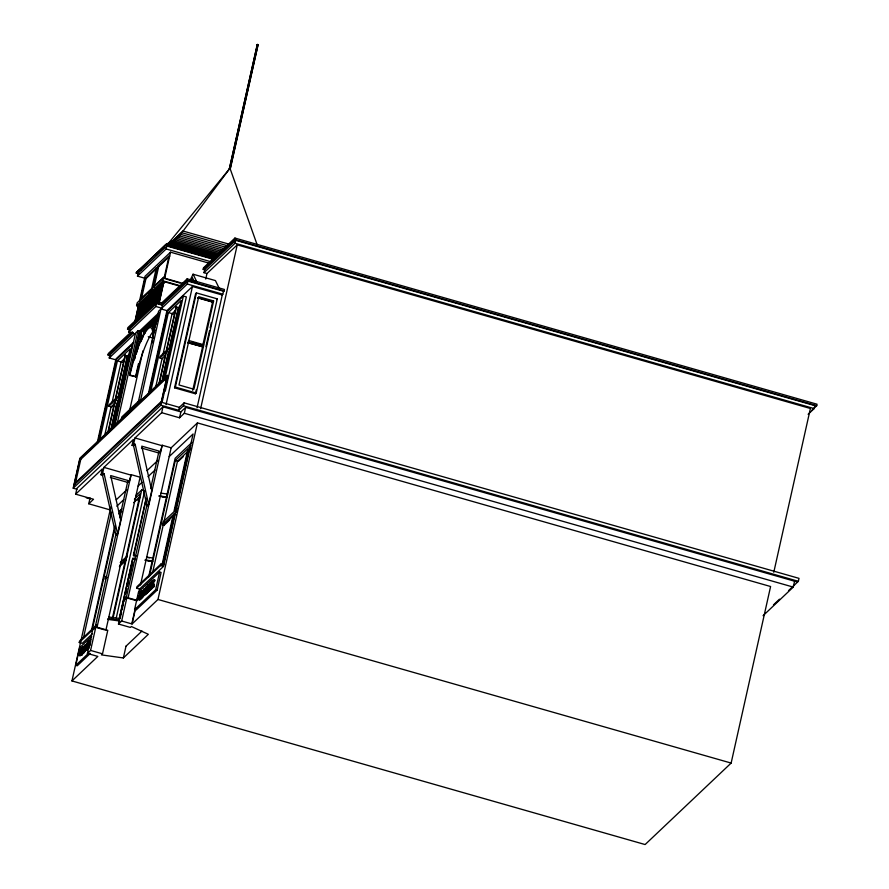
<?xml version="1.0" encoding="UTF-8"?>
<svg xmlns="http://www.w3.org/2000/svg" width="889" height="889" viewBox="0 0 889 889"><rect width="100%" height="100%" fill="white"/><g stroke="black" fill="none" stroke-linecap="round" stroke-linejoin="round"><path stroke-width="1.33" d="M82.355 653.193L83.344 646.503L82.466 647.192L80.788 654.682L82.032 651.159L82.01 653.526L83.399 653.493L82.01 653.526M142.662 594.53L142.407 597.608L141.007 597.641L142.262 590.607L141.462 591.307L139.784 598.797L141.107 598.842L141.762 595.863L140.729 595.563L139.784 598.797M148.307 588.162L148.296 590.741L149.419 590.963C149.341 587.051 148.563 593.596 146.729 592.23L148.396 584.74L149.196 584.04L148.307 588.162L149.341 588.462L149.341 591.041M141.007 597.641L141.029 595.274L142.073 595.574L142.051 597.941M150.374 589.451L149.074 589.396L150.374 589.451L148.985 591.374L147.941 591.074L147.663 588.996M140.295 332.119L139.495 332.875L136.517 346.221L137.095 349.199L140.106 341.52L140.295 332.119L141.04 332.342L140.24 333.086L137.262 346.432L137.839 349.41M140.795 331.653L140.629 340.32L143.618 334.086L144.34 328.297L140.795 331.653L141.54 331.864L144.196 329.341M141.018 333.675L140.851 341.732L140.106 341.52M141.54 331.864L141.373 340.543L142.896 336.998M139.317 599.43L139.595 600.331L140.606 598.919L139.562 598.619L138.306 599.886L140.484 592.13A5.145 0.956 -74.1 0 1 140.918 592.052L142.04 592.441M144.874 594.163L145.118 595.097L146.329 592.552L145.274 592.274L144.24 593.852L145.34 588.54L145.985 587.673L147.252 588.462M83.899 651.893L84.122 652.87L85.411 650.459M142.907 596.019L143.129 596.997L144.418 594.574M153.108 583.762L153.397 586.04M86.233 649.314L87.555 644.381M147.563 325.241L144.774 327.885L144.107 333.175L146.863 328.808L147.563 325.241L148.307 325.452L145.518 328.097L144.851 333.386M150.363 585.34L149.963 584.54M147.963 324.863L147.307 328.241L149.641 326.019L150.552 322.418L147.963 324.863L148.707 325.074L150.43 323.44M148.274 327.33L148.707 325.074M143.318 592.441L143.396 590.918M139.984 596.919L139.74 599.408L140.44 598.708M73.187 488.183L79.877 458.224L167.499 375.247L160.798 405.195L73.187 488.183L77.021 489.272M74.42 483.76L79.932 459.102L166.91 376.725L167.754 376.969L162.243 401.617L161.409 401.384L74.42 483.76L75.265 483.994M75.554 482.705L80.777 459.346L167.754 376.969M110.125 509.897L88.756 503.796L93.534 499.262L75.643 494.162L76.965 488.272L162.987 406.806L180.867 411.907L185.645 407.384L797.566 582.062M110.658 355.733L108.002 354.978L108.325 353.511L130.872 332.153M115.859 359.856L109.225 357.967L109.892 355.022L133.417 332.742M97.068 443.555L115.992 358.912L133.639 342.209M97.823 442.833L116.47 359.423L132.405 344.343L113.759 427.742M138.906 273.89L136.25 273.134L136.406 272.39L165.876 244.486L174.866 239.619L183.09 231.051L229.551 244.308M99.468 441.111L117.404 360.856L130.15 348.788L112.214 429.043M145.429 278.39L137.473 276.123L138.295 272.445M114.492 404.506L111.847 407.006L108.869 406.162L109.191 404.684L115.37 398.839L125.071 355.433L129.049 356.078M129.905 329.819L127.527 329.141L127.849 327.663L155.731 301.26L161.698 302.96L187.179 278.824L224.439 289.458L222.261 295.004L197.036 407.851M88.756 503.796L90.067 497.907M104.635 435.732L111.103 406.795L115.514 402.628M112.014 402.695L121.126 361.923L124.66 358.578M109.225 357.967L134.717 333.831L128.761 332.13L129.416 329.186L156.497 303.538L162.454 305.238L187.946 281.102L223.717 291.314M107.98 431.876L115.037 400.317L108.869 406.162M108.38 431.498L115.437 399.939L120.726 394.927M125.471 355.055L115.77 398.461L120.171 394.294M143.996 301.993L139.229 306.505L136.562 305.694L137.217 302.749L163.509 277.857L182.978 283.413M134.972 321.318L138.451 305.738L163.943 281.602L179.445 286.025M139.406 301.471L145.029 276.312L170.521 252.176L209.271 263.233M111.103 428.576L116.681 403.584M118.782 394.216L127.016 357.389M135.039 321.74L138.484 306.283L143.251 301.771L139.795 317.229M101.013 474.77L102.613 473.27L104.102 473.693L102.502 475.204L101.013 474.77L102.335 468.892L75.643 494.162M111.203 429.509L117.67 400.572L119.437 398.905M118.593 396.472L127.705 355.7L129.472 354.033M156.32 267.945L145.174 278.501L140.562 299.104L151.719 288.536L156.32 267.945L157.064 268.156L145.918 278.713L141.307 299.315M136.073 320.662L139.229 306.505M102.613 473.27L103.924 467.381L133.394 439.466L132.083 445.356L133.572 445.778L135.161 444.267L133.672 443.844L132.083 445.356M137.351 319.151L139.44 309.783L141.284 305.716L141.818 307.538L139.429 318.24M138.095 319.362L141.573 306.949M114.792 425.764L135.517 333.075L137.906 330.808L139.395 331.241L159.12 312.561M140.195 316.851L143.651 301.404L148.407 296.893L149.163 297.104L144.396 301.615L141.229 315.773M140.54 317.44L143.707 303.271M117.181 423.508L137.906 330.808M142.173 315.628L144.563 304.927L146.407 300.86L147.152 301.082L145.307 305.149L143.218 314.506M153.397 331.186A39.438 7.323 -74.1 0 0 135.884 376.703L129.527 375.38L139.395 331.241M144.84 312.05L146.941 302.682L146.407 300.86M136.562 349.566L134.295 359.723L135.472 356.145M144.963 312.339L148.407 296.893M121.148 419.941L121.804 416.997L139.562 400.183M145.363 311.961L148.807 296.515L153.575 292.003L154.319 292.214L151.441 305.083M145.996 311.261L148.874 298.393M146.385 310.883L149.552 296.726L154.319 292.214M147.596 309.439L149.685 300.082L151.53 296.015L152.275 296.226L150.43 300.293L148.641 308.316M157.909 266.433L153.308 287.036L164.465 276.468L169.066 255.865L157.909 266.433L158.664 266.644L169.81 256.088M154.053 287.247L158.664 266.644M149.963 307.194L152.063 297.837L151.53 296.015M150.119 307.45L153.575 292.003M150.519 307.072L153.975 291.625L158.731 287.114L155.286 302.56M135.495 377.08L138.484 363.701M151.552 305.994L154.719 291.836L158.531 288.225M136.25 273.134L165.876 244.486L169.177 243.664M152.708 304.594L154.808 295.226L156.653 291.159L157.175 292.981L155.086 302.349M129.727 409.94L142.94 350.833M153.753 303.471L156.931 292.392M137.473 276.123L166.154 248.964L166.81 246.02L213.182 259.255M92.189 633.924L82.233 643.358L79.254 642.503L79.588 641.036L96.512 625M127.527 329.141L155.408 302.738L155.731 301.26M155.675 302.182L159.131 286.736L163.576 282.524L164.321 282.735L159.876 286.947L156.431 302.393M156.32 301.482L159.198 288.614M140.518 584.873L171.155 447.8L197.436 422.897L770.596 586.518L731.136 763.073L645.114 844.55L71.953 680.93L110.814 507.063M90.278 653.437L77.221 665.805L75.721 665.383L79.677 647.725L91.734 636.302M128.761 332.13L155.842 306.483L156.497 303.538M157.242 302.416L159.931 290.381L161.776 286.314L162.298 288.136M157.986 302.627L162.054 287.547M136.562 305.694L162.854 280.802L163.509 277.857M83.466 637.835L111.536 512.286M81.399 653.104L80.366 652.804L81.288 651.237L82.333 651.526L81.599 654.793L80.31 655.771M82.755 649.548C79.421 646.003 78.988 660.227 80.832 652.359L80.366 652.804M158.975 303.127L163.576 282.524M82.299 648.57L82.521 648.314A5.145 0.956 -74.1 0 1 82.955 648.225L81.921 647.925A5.145 0.956 -74.1 0 0 81.477 648.014C78.988 650.637 78.399 662.105 81.288 651.237M81.732 649.226L81.999 648.025M159.298 302.371L163.943 281.602M164.598 278.657L170.521 252.176M82.544 647.792C81.61 655.726 82.888 644.547 83.588 648.092M80.566 654.504L81.832 654.971L82.388 652.482M137.895 403.895L158.609 311.194L160.998 308.939L166.965 310.639L192.457 286.502L222.261 295.004M81.832 654.971L82.544 652.737M155.408 302.738L161.365 304.438L161.698 302.96M140.284 401.628L160.998 308.939M155.842 306.483L161.798 308.183L162.454 305.238M85.033 647.714C82.01 658.482 82.255 647.314 85.322 644.569A3.078 0.567 -74.1 0 1 85.411 645.514C83.588 653.093 86.589 650.426 85.344 647.981L84.9 647.281C85.188 639.991 81.121 659.582 84.744 647.981M85.211 647.548L87.389 642.714L85.488 647.281M86.166 649.581L87.433 648.392L88.478 648.681L87.211 649.881L86.166 649.581L87.833 642.102L89.1 640.902L90.145 641.202M87.478 642.836L88.511 643.136L86.633 648.448L87.622 647.503L88.667 647.803M89.1 640.902L87.444 644.781L88.378 643.903L90.345 644.347M87.433 648.392L87.622 647.503M91.545 630.09L114.781 526.144M87.722 648.103L89.4 640.625L90.289 639.924L89.289 646.625L88.967 644.581L87.722 648.103L89.033 648.148L88 647.848M89.478 641.225C88.544 649.148 89.833 637.98 90.522 641.514M92.078 630.479L115.226 526.933M133.672 443.844L134.984 437.966L161.676 412.685L162.987 406.806M89.222 645.081L89.422 644.203M71.953 680.93L97.834 656.415L87.4 653.437L92.667 629.901L95.856 626.878L107.78 630.279L102.513 653.826L101.402 654.882L123.371 657.96L148.341 634.302L131.361 626.501L130.394 627.423L118.47 624.022L124.438 597.252M89.889 644.347L90.311 642.458M91.045 639.058L89.8 645.536M105.78 576.316L105.113 579.261L107.069 577.406M94.856 628.59L116.048 533.8M119.682 517.554L127.849 480.993M87.4 653.437L90.589 650.426L95.856 626.878M148.419 393.605L166.965 310.639M102.502 475.204L116.003 535.4L117.592 533.889L120.682 520.109L110.692 475.571L129.438 480.927L131.15 474.659L140.095 477.215L105.891 630.234M149.108 393.205L167.443 311.15L183.378 296.059L186.357 296.904L165.31 391.071M131.15 474.659L96.945 627.678L104.613 629.868M150.441 392.838L168.377 312.584L181.123 300.504L163.487 379.425M162.82 358.734L159.842 357.9L160.176 356.411L166.343 350.566L176.044 307.161L179.422 307.627M155.608 387.46L162.076 358.523L165.61 355.178M162.698 355.733L172.11 313.639L175.633 310.305M158.953 383.615L165.999 352.066L159.842 357.9M159.353 383.226L166.41 351.655L170.821 347.477M176.444 306.783L166.743 350.188L171.155 346.01M162.365 378.981L167.954 353.989M169.466 347.255L177.989 309.116M162.176 381.237L168.643 352.3L170.41 350.622M169.566 348.188L178.678 307.416L181.323 304.916M164.732 379.459L183.378 296.059M161.365 304.438L186.857 280.291L187.179 278.824M112.281 618.766L140.24 493.706L134.417 499.218M161.798 308.183L187.29 284.036L187.946 281.102M113.025 618.255L141.695 490.006L144.674 490.861M161.409 401.384L166.91 376.725M116.303 617.755L144.374 492.206M166.032 404.717L192.457 286.502M119.082 619.289L132.728 558.225L135.384 558.603M146.14 498.207L133.383 555.292L136.039 555.658M119.237 619.555L132.883 558.492L135.539 558.87M134.295 553.158L133.694 555.814L145.707 501.129M125.027 594.597L126.216 589.285M126.805 586.629L127.994 581.328M128.594 578.672L129.772 573.361M130.372 570.705L131.561 565.393M120.293 617.688L121.482 612.377M122.071 609.721L123.26 604.42M123.86 601.764L125.038 596.452M125.638 593.796L126.827 588.485M127.416 585.829L128.605 580.528M129.194 577.872L132.761 561.937M125.927 599.175L147.107 504.385M150.741 488.128L158.92 451.568M118.47 624.022L121.66 621L126.916 597.464L137.351 600.442M174.555 387.826L195.613 293.659L196.402 292.903L217.272 298.86L196.225 393.027L195.424 393.783L174.555 387.826L175.355 387.071L196.402 292.903M133.572 445.778L147.063 505.985L148.663 504.474L151.741 490.695L141.751 446.156L160.498 451.501L162.209 445.245L171.155 447.8M162.209 445.245L128.005 598.264L135.673 600.453M808.134 414.307L814.168 408.584L814.835 405.64L235.707 240.319L204.648 269.745L203.159 269.311L203.481 267.845L234.94 238.052L817.047 404.217L816.724 405.684L811.701 410.44M773.786 572.272L810.401 408.484L237.241 244.864L206.97 273.534L203.992 272.679L204.648 269.745M229.318 169.043L257.321 44.45L258.066 44.661L230.262 169.066L229.318 169.043L257.321 44.45M258.066 44.661L230.062 169.254L229.973 168.243L166.91 245.175L168.932 243.297L215.494 256.588M169.188 456.624L193.08 433.988L163.476 566.415L139.584 589.04L136.606 588.196L136.928 586.718L160.831 564.093L163.809 564.937M205.737 279.024L206.97 273.534M123.371 657.96L125.994 646.192M160.798 405.195L178.689 410.307L179.345 407.362L184.123 402.839L799.011 578.361L798.355 581.306L788.521 590.618M134.561 609.665L138.506 592.007L159.609 572.016L161.098 572.438L157.153 590.096L136.05 610.087L134.561 609.665L155.664 589.674L159.609 572.016M131.983 623.045L134.906 609.965M136.95 600.82L138.117 595.586M138.706 592.963L139.584 589.04M121.66 621L132.083 623.978L135.595 608.287M140.406 597.219L139.362 596.919L139.562 596.052L141.34 595.652M161.676 412.685L179.556 417.797L180.867 411.907M141.718 593.452C138.828 590.152 137.762 604.198 139.829 596.475L139.362 596.919M139.562 598.619L140.295 595.352M140.729 593.352L141.007 592.152M141.54 591.907C140.618 599.842 141.896 588.674 142.584 592.207M178.689 410.307L183.467 405.773L184.123 402.839M179.556 417.797L184.334 413.274L185.645 407.384M148.585 577.128L175.144 458.324L192.068 442.3M144.029 591.83C141.007 602.598 141.262 591.429 144.318 588.696A3.078 0.567 -74.1 0 1 144.407 589.629L143.94 594.774L145.296 592.252M144.207 591.663L146.307 586.773L146.185 588.185M147.674 591.918L146.674 592.863L145.629 592.563L146.629 591.618L147.674 591.918L147.474 592.807L146.207 594.008L145.163 593.708L146.841 586.218L148.107 585.018L149.152 585.318M145.629 592.563L147.374 588.018L148.419 588.318L147.496 589.196L146.452 588.907L148.107 585.018M149.43 576.161L175.277 460.513L190.802 445.822M145.163 593.708L146.629 591.618M146.674 592.863L148.919 584.962L147.852 588.162M164.454 525.51L162.465 524.943L163.12 521.999L173.877 511.82L187.523 450.756L188.324 450.001L174.677 511.064L177.611 508.286M192.702 390.36L202.603 346.777L187.701 342.521M202.736 345.488L212.638 301.893L197.736 297.637M150.919 584.24L149.874 583.94L150.052 583.173L151.886 582.728M148.807 589.651L150.141 583.695L151.186 583.995M152.83 571.616L163.209 525.155L173.966 514.975M163.865 522.21L177.522 461.147L188.268 450.967L189.013 451.179M149.074 589.396L150.841 582.428M147.941 591.074L149.33 589.151M213.627 300.949L193.902 389.238L179 384.981L198.725 296.693L213.627 300.949L212.038 302.46M152.008 587.818L151.008 588.762L149.963 588.462L150.963 587.518L152.008 587.818L151.808 588.707L150.541 589.896L149.496 589.607L151.163 582.117L152.43 580.917L153.475 581.217L153.286 582.106M149.963 588.462L150.585 585.684L151.519 584.806L152.552 585.106L152.752 584.217L151.708 583.917L150.786 584.795L152.43 580.917M150.119 589.696L151.452 583.74L150.052 583.173M150.541 589.896L151.708 583.917M151.063 587.773C153.53 586.951 150.441 579.461 154.897 580.15L153.541 582.651L154.019 583.995L153.152 587.229L152.441 588.174L151.252 587.907L152.708 585.229L152.997 581.028L154.63 581.339M151.008 588.762L152.552 585.106M153.586 581.039L153.853 579.85M195.424 393.783L196.325 389.749M205.948 346.699L209.56 330.552M210.16 327.863L211.36 322.485M152.097 588.074L152.397 586.807L151.341 586.529M152.664 586.607L153.308 584.862L154.353 585.162L154.03 586.596L152.664 586.607L153.308 584.862M153.708 586.896L154.353 585.162M136.606 588.196L160.498 565.56L160.831 564.093M161.942 565.204L173.222 514.753L162.465 524.943M203.159 269.311L234.618 239.519L234.94 238.052M162.743 564.448L174.011 514.009L176.944 511.231M162.987 564.082L165.065 554.792M165.654 552.136L166.843 546.824M167.432 544.168L168.621 538.867M169.221 536.211L170.399 530.9M170.999 528.244L172.188 522.932M175.211 509.375L175.811 506.719M176.4 504.063L177.589 498.751M178.178 496.095L179.367 490.795M179.967 488.139L181.145 482.827M181.745 480.171L182.934 474.859M183.523 472.203L184.712 466.892M185.301 464.236L186.49 458.935M203.992 272.679L235.052 243.264L235.707 240.319M163.487 564.659L174.766 514.22M175.422 511.275L189.068 450.212L191.024 448.356M132.083 623.978L157.975 599.464L197.436 422.897M200.625 408.662L237.241 244.864M763.084 615.688L793.266 587.096L794.577 581.206M150.952 322.029L149.997 325.841L151.041 325.307L151.752 325.941L153.741 319.384L150.952 322.029L151.697 322.24L154.486 319.607M151.697 322.24L150.741 326.052L151.786 325.518M84.9 648.092L84.288 651.937L85.288 650.181M140.14 596.263L140.829 594.13M85.644 649.715L85.866 648.892M153.353 582.573L153.941 580.95M151.997 326.152L154.175 318.984L157.709 315.628L153.052 328.552L151.997 326.152L153.464 326.996L153.797 328.763L157.998 317.129M152.741 326.363L154.919 319.195L157.575 316.673M84.122 649.103L83.655 650.415M85.066 647.514L85.855 645.814M144.296 594.308L143.373 596.086L144.407 590.707M146.218 589.263L145.285 594.152L145.963 593.374M136.584 350.588L133.261 360.778L136.106 348.077L136.584 350.588L137.328 350.799L136.217 353.911M154.997 330.119L153.464 333.686L153.175 329.152L157.753 316.428M154.264 331.13L153.919 329.363L157.131 320.451M149.841 587.351L149.341 588.462M190.068 280.413L193.08 274.212L215.438 280.591L219.505 288.914M191.124 280.057L192.324 277.579L193.969 280.935M153.219 586.518L152.397 586.807M81.444 654.593L80.732 655.293L82.299 649.203M154.253 580.406L154.897 580.15M146.707 263.555L136.406 272.39L138.74 271.212M155.586 255.143L164.454 246.742M138.139 273.179L166.81 246.02M168.443 244.419L170.444 242.541L216.783 255.765M169.921 243.575L183.09 231.051M170.488 243.464L181.789 232.718L227.973 245.897M171.921 242.408L180.456 234.296L225.862 247.253M172.277 242.23L179.1 235.774L224.361 248.698M147.818 293.148L152.464 288.747L151.719 288.536M108.002 354.978L132.505 331.764M158.22 315.151L159.009 314.395M129.527 375.38L129.927 375.002A39.438 7.323 -74.1 0 1 145.251 332.486A39.438 7.323 -74.1 0 1 152.619 339.009M216.472 299.615L217.272 298.86M126.082 415.274L136.928 404.995M202.603 346.777L187.501 342.709M73.843 485.238L161.465 402.261L179.345 407.362M129.438 480.927L127.838 482.438L110.347 477.437M160.498 451.501L158.909 453.012L141.407 448.023M116.281 499.762L126.994 489.617M147.018 470.659L157.886 460.358M116.815 506.219L123.782 499.618M138.117 486.039L142.073 482.294M148.007 476.682L154.93 470.125M118.793 511.697L121.782 508.864M135.717 495.662L141.695 490.006M118.904 513.909L121.815 511.153M133.672 502.674L139.54 497.118M137.351 500.107L140.284 497.329M183.156 456.735L178.267 461.369L175.277 460.513M120.259 562.604L127.105 556.114M122.96 560.959L126.871 557.259M119.604 565.537L125.46 559.981M119.37 566.682L126.216 560.203M163.954 525.366L169.821 519.809M79.254 642.503L95.179 627.423M123.727 600.475L126.916 597.464M108.825 617.01L119.804 618.533M149.785 585.384L148.474 585.34M146.452 588.907L147.374 588.018M82.333 651.526L80.555 651.926M146.729 592.23L148.041 592.263M149.496 589.607L150.763 588.407L151.808 588.707M75.721 665.383L88.789 653.004M125.805 646.37L141.984 631.046M773.463 604.887L779.486 599.175M170.277 243.397L178.333 237.407L229.973 168.243L257.332 245.275M86.044 644.958L86.366 644.869A3.078 0.567 -74.1 0 1 86.455 645.814M139.617 270.534L141.207 269.556M160.887 493.128L167.654 494.084M158.975 495.895L166.943 497.018M159.131 496.162L167.099 497.284M161.942 496.795L164.598 497.173M146.663 557.147L153.297 558.081M133.539 555.547L136.195 555.925M146.818 557.414L149.463 557.781M145.996 560.092L152.641 561.015M144.829 560.17L152.786 561.281M147.641 560.803L150.297 561.17M133.35 559.281L136.006 559.659M119.47 620L108.514 618.466L107.602 619.333L119.937 621.055M257.121 44.639L257.866 44.85M229.518 168.854L230.262 169.066M234.618 239.519L816.724 405.684M235.052 243.264L814.168 408.584M177.711 237.163L224.228 250.442M176.3 238.441L221.483 251.343M174.866 239.619L221.417 252.909M173.411 240.697L218.727 253.632M171.933 241.675L218.083 254.843M167.41 243.942L214.96 257.521M213.716 258.132L165.876 244.486L166.976 245.286M165.721 245.22L213.549 258.877M166.154 248.964L211.193 261.822M186.857 280.291L224.117 290.936M164.465 276.468L165.21 276.679M187.29 284.036L223.061 294.248M165.887 279.024L180.1 283.08M162.854 280.802L181.023 285.98M145.174 278.501L145.918 278.713M159.131 286.736L159.876 286.947M197.536 297.826L211.193 301.727M159.931 290.381L160.676 290.592M153.975 291.625L154.719 291.836M157.175 292.981L157.92 293.192M154.808 295.226L155.553 295.448M148.807 296.515L149.552 296.726M152.063 297.837L152.808 298.048M177.233 307.494L179.622 308.183M149.685 300.082L150.43 300.293M143.651 301.404L144.396 301.615M144.563 304.927L145.307 305.149M168.377 312.584L173.488 314.039M139.44 309.783L140.184 309.994M154.175 318.984L154.919 319.195M148.607 326.563L149.352 326.774M153.175 329.152L153.919 329.363M144.774 327.885L145.518 328.097M193.002 342.465L196.725 343.532M199.203 344.232L202.936 345.299M139.495 332.875L140.24 333.086M143.618 334.086L144.362 334.297M148.285 336.72L153.397 338.176M166.41 351.655L169.399 352.511M136.517 346.221L137.262 346.432M125.071 355.433L127.449 356.122M117.404 360.856L122.515 362.323M175.355 387.071L196.225 393.027M129.927 375.002L135.884 376.703M183.467 405.773L798.355 581.306M184.334 413.274L793.266 587.096M115.437 399.939L117.826 400.617M189.068 450.212L189.813 450.423M134.984 437.966L161.82 445.622M79.932 459.102L80.777 459.346M103.924 467.381L130.75 475.037M174.011 514.009L176 514.575M86.289 497.807L90.289 498.951M160.498 565.56L163.476 566.415M151.241 582.751L152.286 583.051M150.663 583.195L151.708 583.495M152.986 585.173L154.03 585.462M152.986 586.296L154.03 586.596M150.585 585.684L151.63 585.984M147.907 585.907L148.952 586.207L147.952 587.151L146.907 586.851M146.474 586.962L147.518 587.251M155.664 589.674L157.153 590.096M147.185 588.907L148.23 589.207L147.296 590.085L146.252 589.785M149.163 589.918L150.208 590.218M148.552 589.896L149.596 590.196M146.429 592.507L147.474 592.807M141.462 591.307L142.507 591.607M145.029 593.441L146.074 593.73M141.362 594.741L142.407 595.03M157.975 599.464L731.136 763.073M141.362 597.308L142.407 597.608M139.395 598.419L141.107 598.842M89.4 640.625L90.445 640.925M87.833 642.102L88.878 642.403M87.911 642.736L88.956 643.025M88.178 644.792L89.7 645.17M87.255 645.67L88.289 645.97M82.466 647.192L83.499 647.492M90.589 650.426L102.513 653.826M86.022 649.314L87.066 649.615L85.855 650.492M80.399 654.293L82.099 654.715M193.08 274.212L197.158 282.535M135.161 444.267L148.663 504.474M104.102 473.693L117.592 533.889M152.508 340.209A39.438 7.323 -74.1 0 1 152.23 342.787M141.529 592.43A5.145 0.956 -74.1 0 1 141.851 592.285M142.207 594.997C143.818 597.408 145.329 581.062 142.207 594.997M188.624 340.476L188.301 341.954L203.203 346.21L203.537 344.732L188.624 340.476"/></g></svg>
